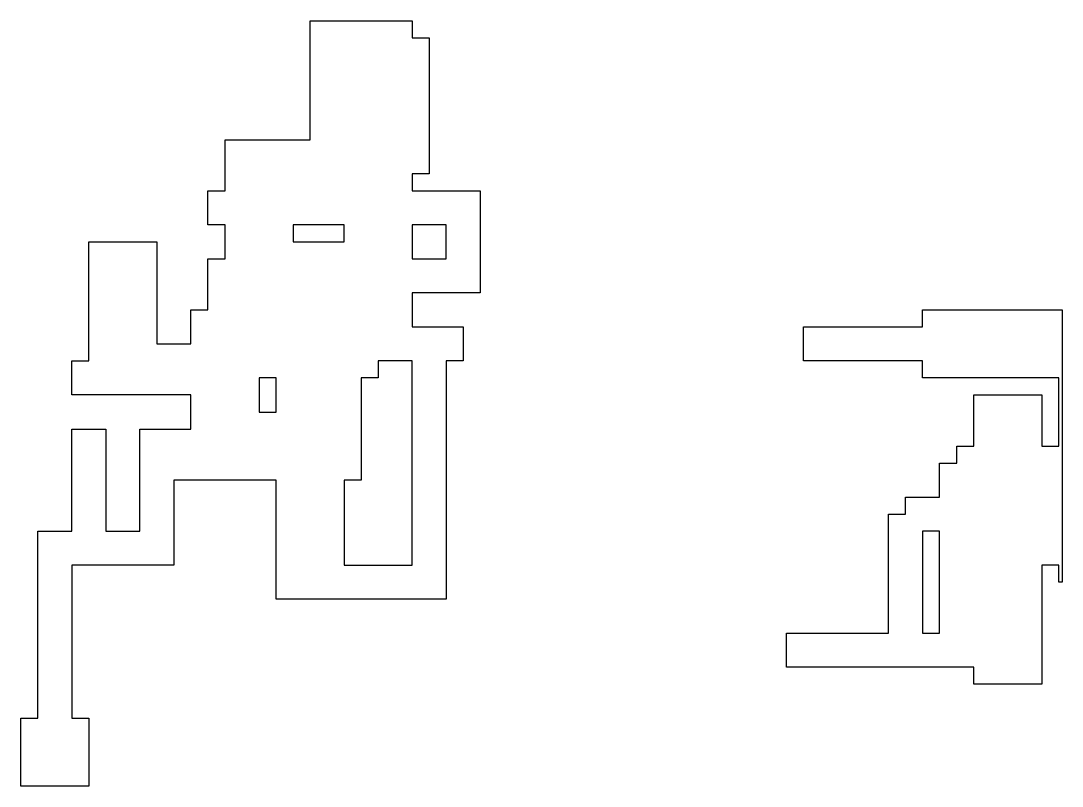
# Model space of a CAD drawing. Header units: metres. Extents: x 18 to 48.6, y 0 to 22.5.
import ezdxf

# ---------------------------------------------------------------- set-up
doc = ezdxf.new("R2010")
doc.units = ezdxf.units.M

msp = doc.modelspace()

# ---------------------------------------------------------------- linework, layer by layer
for points in [[(18.5, 4), (18.5, 6.5), (18.5, 7), (18.5, 7.5), (19.5, 7.5), (19.5, 8.5), (19.5, 9.5), (19.5, 10.5), (20.5, 10.5), (20.5, 9.5), (20.5, 8.5), (20.5, 7.5), (21.5, 7.5), (21.5, 9), (21.5, 9.5), (21.5, 10.5), (23, 10.5), (23, 11.5), (21, 11.5), (20.5, 11.5), (19.5, 11.5), (19.5, 12.5), (20, 12.5), (20, 16), (22, 16), (22, 13), (23, 13), (23, 14), (23.5, 14), (23.5, 14.5), (23.5, 15.5), (24, 15.5), (24, 16.5), (23.5, 16.5), (23.5, 17.5), (24, 17.5), (24, 19), (24.5, 19), (26, 19), (26.5, 19), (26.5, 21.5), (26.5, 22), (26.5, 22.5), (29.5, 22.5), (29.5, 22), (30, 22), (30, 18), (29.5, 18), (29.5, 17.5), (30.5, 17.5), (31.5, 17.5), (31.5, 16.5), (31.5, 15.5), (31.5, 14.5), (30.5, 14.5), (29.5, 14.5), (29.5, 13.5), (30.5, 13.5), (31, 13.5), (31, 12.5), (30.5, 12.5), (30.5, 10.5), (30.5, 5.5), (30, 5.5), (29.5, 5.5), (27, 5.5), (26.5, 5.5), (26, 5.5), (25.5, 5.5), (25.5, 9), (22.5, 9), (22.5, 6.5), (21.5, 6.5), (20.5, 6.5), (19.5, 6.5), (19.5, 4), (19.5, 3), (19.5, 2), (20, 2), (20, 0.5), (20, 0), (19.5, 0), (18.5, 0), (18, 0), (18, 0.5), (18, 2), (18.5, 2), (18.5, 3), (18.5, 4)], [(27.5, 16.5), (26, 16.5), (26, 16), (27.5, 16), (27.5, 16.5)], [(30.5, 15.5), (30.5, 16.5), (29.5, 16.5), (29.5, 15.5), (30.5, 15.5)], [(45, 9.5), (45.5, 9.5), (45.5, 10), (46, 10), (46, 11.5), (46.5, 11.5), (47.5, 11.5), (48, 11.5), (48, 10), (48.5, 10), (48.5, 12), (44.5, 12), (44.5, 12.5), (41, 12.5), (41, 13.5), (41.5, 13.5), (44.5, 13.5), (44.5, 14), (48.6, 14), (48.6, 12.5), (48.6, 12), (48.6, 10), (48.6, 9.5), (48.6, 9), (48.6, 8.5), (48.6, 8), (48.6, 7.5), (48.6, 7), (48.6, 6.5), (48.6, 6), (48.5, 6), (48.5, 6.5), (48, 6.5), (48, 4), (48, 3), (46, 3), (46, 3.5), (43.5, 3.5), (41.5, 3.5), (40.5, 3.5), (40.5, 4.5), (41.5, 4.5), (43.5, 4.5), (43.5, 8), (44, 8), (44, 8.5), (45, 8.5), (45, 9.5)], [(27.5, 9), (27.5, 6.5), (29.5, 6.5), (29.5, 10.5), (29.5, 12.5), (28.5, 12.5), (28.5, 12), (28, 12), (28, 9), (27.5, 9)], [(25, 12), (25, 11), (25.5, 11), (25.5, 12), (25, 12)], [(45, 7.5), (44.5, 7.5), (44.5, 4.5), (45, 4.5), (45, 7.5)]]:
    msp.add_lwpolyline(points)

doc.saveas('drawing.dxf')
